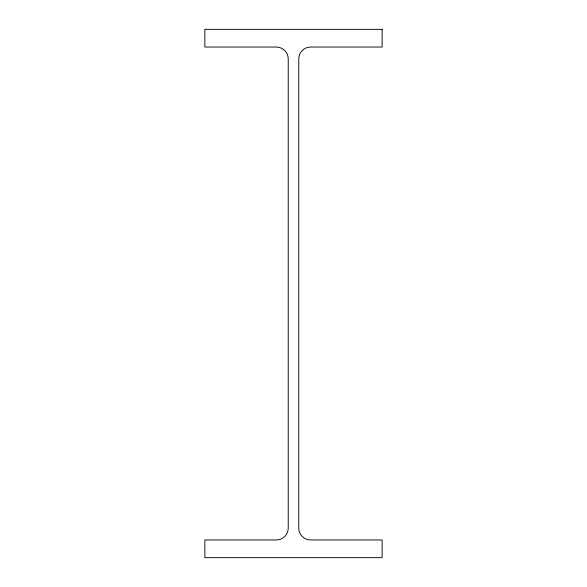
<?xml version="1.0" encoding="UTF-8"?>
<svg xmlns="http://www.w3.org/2000/svg" width="587" height="587" viewBox="0 0 587 587"><rect width="100%" height="100%" fill="white"/><g stroke="black" fill="none" stroke-linecap="round" stroke-linejoin="round"><path stroke-width="0.88" d="M382.137 29.35L204.863 29.35L204.863 47.048L276.389 47.048A11.85 11.85 0 0 1 288.232 58.898L288.232 528.102A11.85 11.85 0 0 1 276.389 539.952L204.863 539.952L204.863 557.65L382.137 557.65L382.137 539.952L310.611 539.952A11.85 11.85 0 0 1 298.768 528.102L298.768 58.898A11.85 11.85 0 0 1 310.611 47.048L382.137 47.048L382.137 29.35"/></g></svg>
